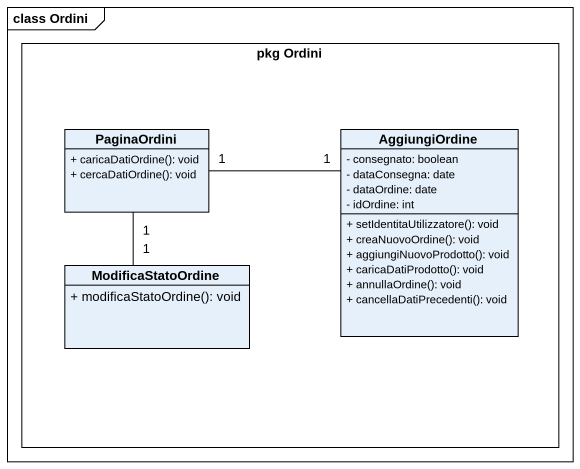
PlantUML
@startuml
mainframe class Ordini
hide circle
hide empty members
skinparam classAttributeIconSize 0
rectangle "pkg Ordini" as pkg_Ordini {
  class PaginaOrdini {
    + caricaDatiOrdine(): void
    + cercaDatiOrdine(): void
  }
  class AggiungiOrdine {
    - consegnato: boolean
    - dataConsegna: date
    - dataOrdine: date
    - idOrdine: int
    + setIdentitaUtilizzatore(): void
    + creaNuovoOrdine(): void
    + aggiungiNuovoProdotto(): void
    + caricaDatiProdotto(): void
    + annullaOrdine(): void
    + cancellaDatiPrecedenti(): void
  }
  class ModificaStatoOrdine {
    + modificaStatoOrdine(): void
  }
}
PaginaOrdini "1" -right- "1" AggiungiOrdine
PaginaOrdini "1" -- "1" ModificaStatoOrdine
@enduml
